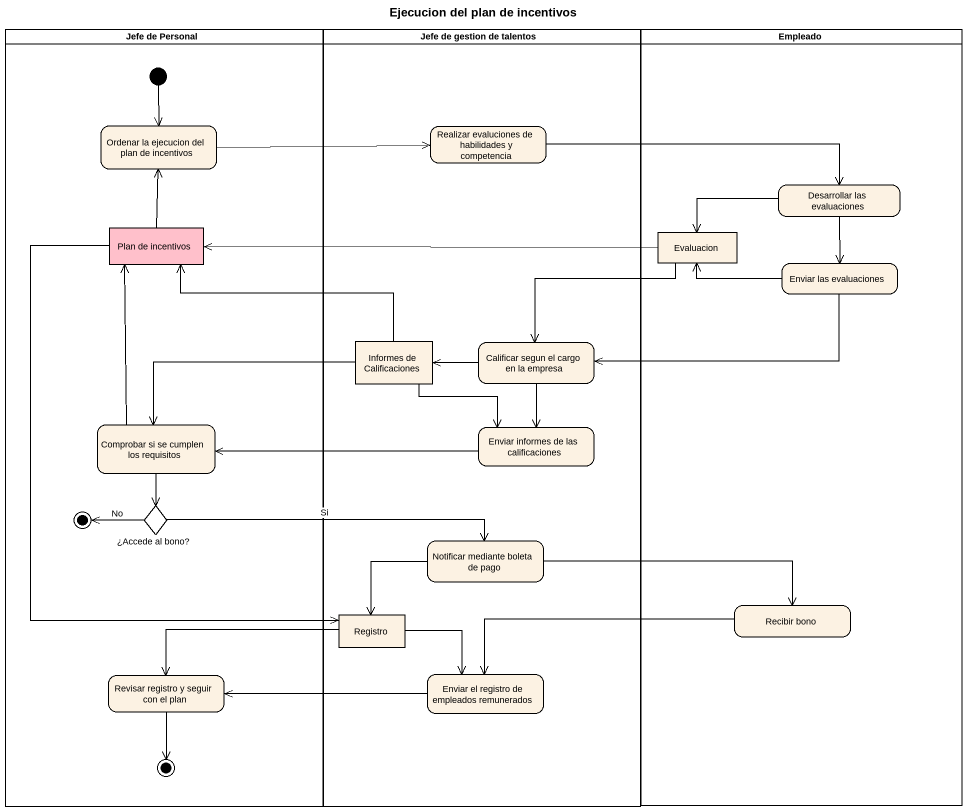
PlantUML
@startuml
title Ejecucion del plan de incentivos
hide empty description
state "Jefe de Personal" as Jefe_de_Personal <<partition>> {
  state "Ordenar la ejecucion del plan de incentivos" as Ordenar_la_ejecucion_del
  state "Plan de incentivos" as Plan_de_incentivos <<object>> #FFC0CB
  state "Comprobar si se cumplen los requisitos" as Comprobar_si_se_cumplen_los
  state "¿Accede al bono?" as Accede_al_bono <<choice>>
  state final1 <<end>>
  state "Revisar registro y seguir con el plan" as Revisar_registro_y_seguir
  state final2 <<end>>
  [*] --> Ordenar_la_ejecucion_del
}
state "Jefe de gestion de talentos" as Jefe_de_gestion_de_talentos <<partition>> {
  state "Realizar evaluciones de habilidades y competencia" as Realizar_evaluciones_de
  state "Informes de Calificaciones" as Informes_de_Calificaciones <<object>>
  state "Calificar segun el cargo en la empresa" as Calificar_segun_el_cargo_en
  state "Enviar informes de las calificaciones" as Enviar_informes_de_las
  state "Notificar mediante boleta de pago" as Notificar_mediante_boleta
  state Registro <<object>>
  state "Enviar el registro de empleados remunerados" as Enviar_el_registro_de
}
state Empleado <<partition>> {
  state "Desarrollar las evaluaciones" as Desarrollar_las_evaluaciones
  state Evaluacion <<object>>
  state "Enviar las evaluaciones" as Enviar_las_evaluaciones
  state "Recibir bono" as Recibir_bono
}
Ordenar_la_ejecucion_del -right-> Realizar_evaluciones_de
Realizar_evaluciones_de -right-> Desarrollar_las_evaluaciones
Desarrollar_las_evaluaciones -left-> Evaluacion
Desarrollar_las_evaluaciones --> Enviar_las_evaluaciones
Plan_de_incentivos -up-> Ordenar_la_ejecucion_del
Plan_de_incentivos --> Registro
Evaluacion -left-> Plan_de_incentivos
Evaluacion --> Calificar_segun_el_cargo_en
Enviar_las_evaluaciones -left-> Evaluacion
Enviar_las_evaluaciones -left-> Calificar_segun_el_cargo_en
Informes_de_Calificaciones -left-> Plan_de_incentivos
Informes_de_Calificaciones -left-> Comprobar_si_se_cumplen_los
Informes_de_Calificaciones -right-> Enviar_informes_de_las
Calificar_segun_el_cargo_en -left-> Informes_de_Calificaciones
Calificar_segun_el_cargo_en --> Enviar_informes_de_las
Comprobar_si_se_cumplen_los -up-> Plan_de_incentivos
Comprobar_si_se_cumplen_los --> Accede_al_bono
Enviar_informes_de_las -left-> Comprobar_si_se_cumplen_los
Accede_al_bono -left-> final1 : No
Accede_al_bono -right-> Notificar_mediante_boleta : Si
Notificar_mediante_boleta --> Registro
Notificar_mediante_boleta -right-> Recibir_bono
Registro -left-> Revisar_registro_y_seguir
Registro -right-> Enviar_el_registro_de
Recibir_bono -left-> Enviar_el_registro_de
Revisar_registro_y_seguir --> final2
Enviar_el_registro_de -left-> Revisar_registro_y_seguir
@enduml
